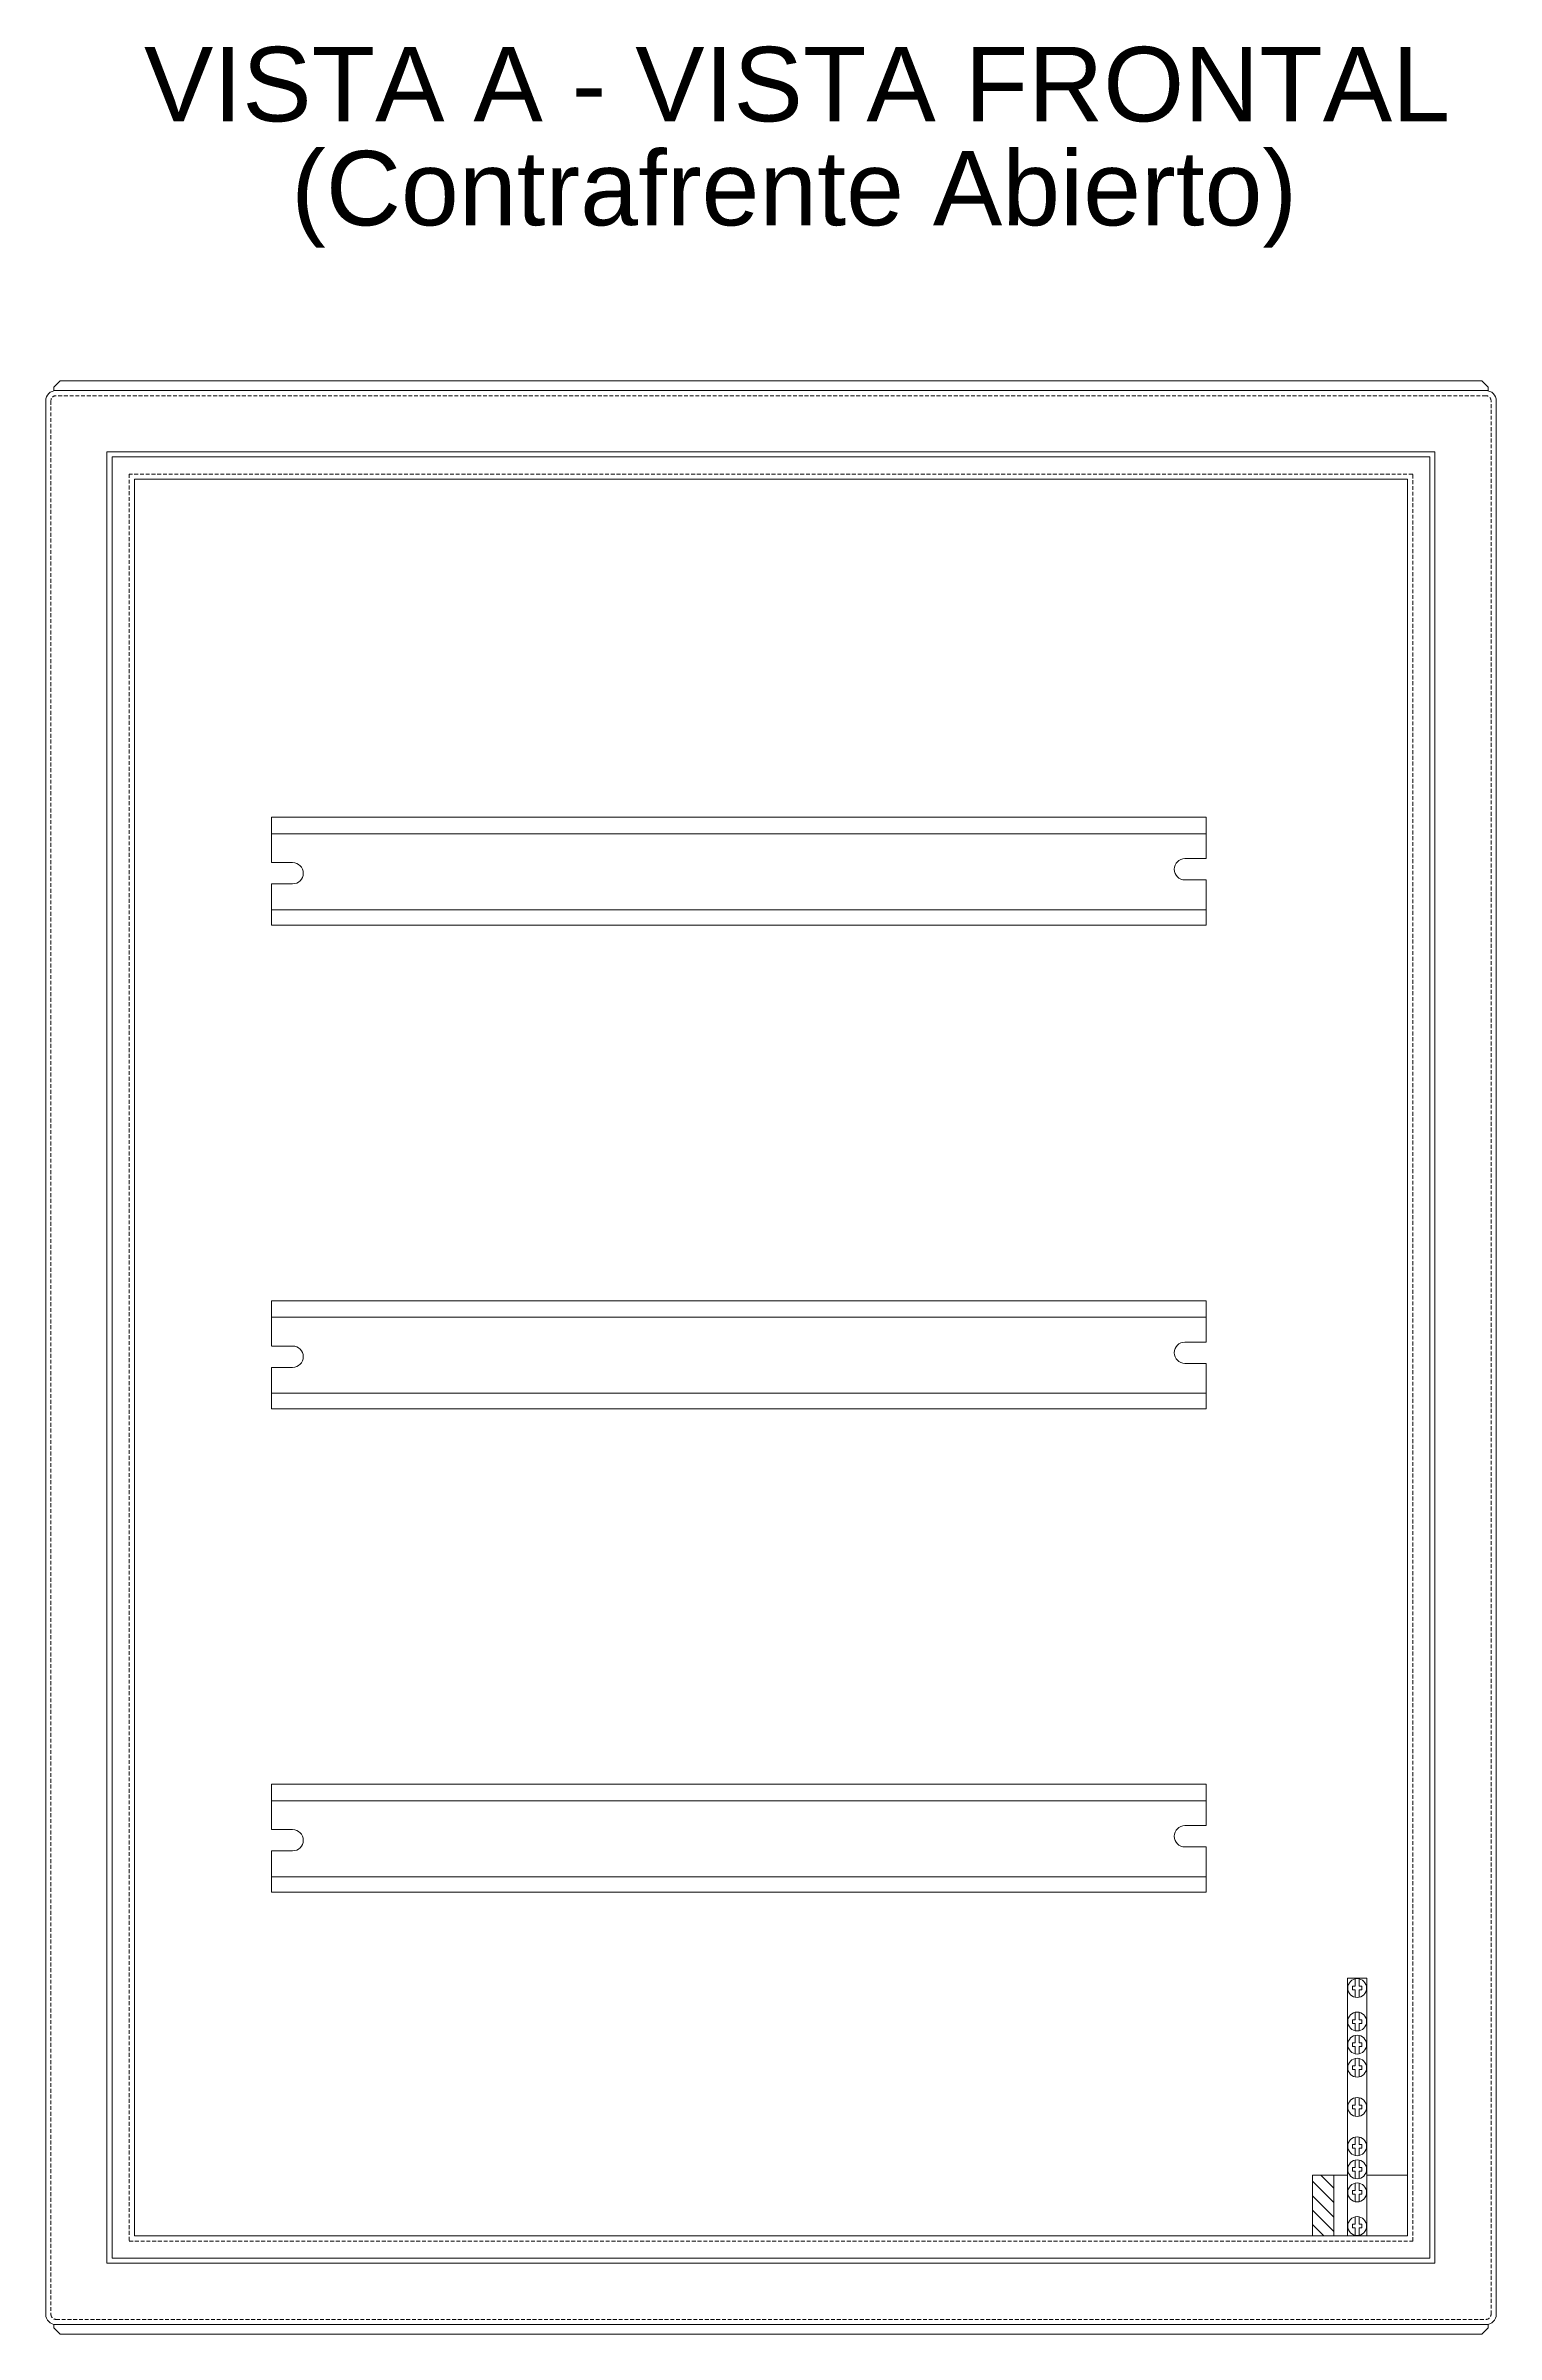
# Model space of a CAD drawing. Header units: millimetres. Extents: x -1316 to 1820, y -253 to 645.
# Drawn here: x 486 to 936, y -137 to 573 of the extents above; entities that cross this region are included whole.
import ezdxf

# ---------------------------------------------------------------- set-up
doc = ezdxf.new("R2010")
doc.units = ezdxf.units.MM
doc.header["$MEASUREMENT"] = 0
for name, pattern in [('AI-Linetype-25', [1.78125, 1.1875, -0.59375]), ('AI-Linetype-26', [1.78125, 1.1875, -0.59375]), ('AI-Linetype-27', [1.78125, 1.1875, -0.59375]), ('AI-Linetype-28', [1.78125, 1.1875, -0.59375]), ('AI-Linetype-29', [1.78125, 1.1875, -0.59375]), ('AI-Linetype-30', [1.78125, 1.1875, -0.59375]), ('AI-Linetype-31', [1.78125, 1.1875, -0.59375]), ('AI-Linetype-32', [1.78125, 1.1875, -0.59375]), ('AI-Linetype-33', [1.78125, 1.1875, -0.59375])]:
    doc.linetypes.add(name, pattern=pattern)
doc.layers.get('0').update_dxf_attribs({"lineweight": 0})
doc.layers.add('PDF15_Geometry', color=7, linetype='Continuous', lineweight=0)

# ---------------------------------------------------------------- blocks, each defined once
blk = doc.blocks.new('Block_3')
at = {"char_height": 0.2, "attachment_point": 7}
for s, insert in [('\\C7;\\FArial|b0|i0|c1;\\H23.100000;\\W1.000000;VISTA A - VISTA FRONTAL', (516.73, 548.96)), ('\\C7;\\FArial|b0|i0|c1;\\H23.100000;\\W1.000000;(Contrafrente Abierto)', (562.41, 510.07))]:
    blk.add_mtext(s, dxfattribs=dict(at, insert=insert))
blk = doc.blocks.new('Block_4')
blk.add_lwpolyline([(885.85, -106.73), (885.85, -87.84), (879.24, -87.84), (879.24, -106.73)], close=True)
at = {"color": 7, "lineweight": 0}
for points in [[(885.85, -96.37), (885.85, -96.37), (879.24, -89.76), (879.24, -89.76)], [(885.85, -91.88), (885.85, -91.88), (881.81, -87.84), (881.81, -87.84)], [(885.85, -100.86), (885.85, -100.86), (879.24, -94.25), (879.24, -94.25)], [(885.85, -105.35), (885.85, -105.35), (879.24, -98.74), (879.24, -98.74)], [(882.74, -106.73), (882.74, -106.73), (879.24, -103.23), (879.24, -103.23)]]:
    blk.add_open_spline(points, degree=3, dxfattribs=at)

msp = doc.modelspace()

# ---------------------------------------------------------------- linework, layer by layer
at = {"color": 7, "lineweight": 0}
for p, q in [((490.75, 468.77), (488.75, 466.77)), ((931.75, 468.77), (490.75, 468.77)), ((933.75, 466.77), (931.75, 468.77)), ((486.25, 462.57), (486.25, -131.03)), ((488.75, 466.77), (488.75, 465.77)), ((488.75, 465.77), (933.75, 465.77)), ((933.75, 465.77), (489.45, 465.77)), ((933.75, 465.77), (933.75, 466.77)), ((936.25, -131.03), (936.25, 462.57)), ((892.5, -29.26), (892.5, -26.97)), ((893.72, -29.26), (893.72, -26.97)), ((891.68, -30.4), (891.68, -29.26)), ((891.68, -29.26), (892.5, -29.26)), ((892.5, -30.4), (891.68, -30.4)), ((892.5, -30.4), (892.5, -32.69)), ((893.72, -29.26), (894.53, -29.26)), ((893.72, -30.4), (893.72, -32.69)), ((894.53, -30.4), (893.72, -30.4)), ((894.53, -29.26), (894.53, -30.4)), ((891.68, -39.65), (891.68, -40.79)), ((892.5, -39.65), (891.68, -39.65)), ((891.68, -40.79), (892.5, -40.79)), ((892.5, -39.65), (892.5, -37.36)), ((892.5, -40.79), (892.5, -43.08)), ((893.72, -39.65), (893.72, -37.36)), ((894.53, -39.65), (893.72, -39.65)), ((893.72, -40.79), (893.72, -43.08)), ((893.72, -40.79), (894.53, -40.79)), ((894.53, -40.79), (894.53, -39.65)), ((891.68, -46.81), (891.68, -47.95)), ((892.5, -46.81), (891.68, -46.81)), ((891.68, -47.95), (892.5, -47.95)), ((892.5, -46.81), (892.5, -44.52)), ((892.5, -47.95), (892.5, -50.24)), ((893.72, -46.81), (893.72, -44.52)), ((894.53, -46.81), (893.72, -46.81)), ((893.72, -47.95), (893.72, -50.24)), ((893.72, -47.95), (894.53, -47.95)), ((894.53, -47.95), (894.53, -46.81)), ((891.68, -55.11), (891.68, -53.97)), ((891.68, -53.97), (892.5, -53.97)), ((892.5, -55.11), (891.68, -55.11)), ((892.5, -53.97), (892.5, -51.68)), ((892.5, -55.11), (892.5, -57.4)), ((893.72, -53.97), (893.72, -51.68)), ((893.72, -53.97), (894.53, -53.97)), ((893.72, -55.11), (893.72, -57.4)), ((894.53, -55.11), (893.72, -55.11)), ((894.53, -53.97), (894.53, -55.11)), ((892.5, -66.16), (892.5, -63.86)), ((893.72, -66.16), (893.72, -63.86)), ((891.68, -67.29), (891.68, -66.16)), ((891.68, -66.16), (892.5, -66.16)), ((892.5, -67.29), (891.68, -67.29)), ((892.5, -67.29), (892.5, -69.59)), ((893.72, -66.16), (894.53, -66.16)), ((893.72, -67.29), (893.72, -69.59)), ((894.53, -67.29), (893.72, -67.29)), ((894.53, -66.16), (894.53, -67.29)), ((892.5, -78.34), (892.5, -76.05)), ((893.72, -78.34), (893.72, -76.05)), ((891.68, -78.34), (891.68, -79.48)), ((892.5, -78.34), (891.68, -78.34)), ((891.68, -79.48), (892.5, -79.48)), ((892.5, -79.48), (892.5, -81.77)), ((892.5, -85.5), (892.5, -83.21)), ((894.53, -78.34), (893.72, -78.34)), ((893.72, -79.48), (893.72, -81.77)), ((893.72, -79.48), (894.53, -79.48)), ((893.72, -85.5), (893.72, -83.21)), ((894.53, -79.48), (894.53, -78.34)), ((891.68, -86.64), (891.68, -85.5)), ((891.68, -85.5), (892.5, -85.5)), ((892.5, -86.64), (891.68, -86.64)), ((892.5, -86.64), (892.5, -88.93)), ((892.5, -92.66), (892.5, -90.37)), ((893.72, -85.5), (894.53, -85.5)), ((893.72, -86.64), (893.72, -88.93)), ((894.53, -86.64), (893.72, -86.64)), ((893.72, -92.66), (893.72, -90.37)), ((894.53, -85.5), (894.53, -86.64)), ((891.68, -93.8), (891.68, -92.66)), ((891.68, -92.66), (892.5, -92.66)), ((892.5, -93.8), (891.68, -93.8)), ((892.5, -93.8), (892.5, -96.09)), ((893.72, -92.66), (894.53, -92.66)), ((893.72, -93.8), (893.72, -96.09)), ((894.53, -93.8), (893.72, -93.8)), ((894.53, -92.66), (894.53, -93.8)), ((891.68, -104.24), (891.68, -103.1)), ((891.68, -103.1), (892.5, -103.1)), ((892.5, -104.24), (891.68, -104.24)), ((892.5, -103.1), (892.5, -100.81)), ((892.5, -104.24), (892.5, -106.53)), ((893.72, -103.1), (893.72, -100.81)), ((893.72, -103.1), (894.53, -103.1)), ((893.72, -104.24), (893.72, -106.53)), ((894.53, -104.24), (893.72, -104.24)), ((894.53, -103.1), (894.53, -104.24)), ((488.75, -135.23), (488.75, -134.23)), ((488.75, -134.23), (933.75, -134.23)), ((489.45, -134.23), (933.75, -134.23)), ((933.75, -134.23), (933.75, -135.23)), ((490.75, -137.23), (488.75, -135.23)), ((931.75, -137.23), (490.75, -137.23)), ((933.75, -135.23), (931.75, -137.23))]:
    msp.add_line(p, q, dxfattribs=at)
at = {"color": 7, "linetype": 'AI-Linetype-31', "lineweight": 0}
msp.add_line((487.85, 462.57), (487.85, -131.03), dxfattribs=at)
at = {"color": 7, "linetype": 'AI-Linetype-29', "lineweight": 0}
msp.add_line((933.05, 464.17), (489.45, 464.17), dxfattribs=at)
at = {"color": 7, "linetype": 'AI-Linetype-27', "lineweight": 0}
msp.add_line((934.65, -131.03), (934.65, 462.57), dxfattribs=at)
at = {"color": 7, "linetype": 'AI-Linetype-25', "lineweight": 0}
msp.add_line((489.45, -132.63), (933.05, -132.63), dxfattribs=at)
at = {"color": 7, "lineweight": 0}
for points in [[(505.25, -115.23), (917.25, -115.23), (917.25, 446.77), (505.25, 446.77)], [(506.85, -113.63), (915.65, -113.63), (915.65, 445.17), (506.85, 445.17)], [(513.75, -106.73), (908.75, -106.73), (908.75, 438.27), (513.75, 438.27)], [(890.11, -106.73), (890.11, -26.73), (896.11, -26.73), (896.11, -106.73)], [(879.24, -106.73), (879.24, -87.84), (885.85, -87.84), (885.85, -106.73)]]:
    msp.add_lwpolyline(points, close=True, dxfattribs=at)
at = {"color": 7, "linetype": 'AI-Linetype-33', "lineweight": 0}
msp.add_lwpolyline([(512.15, -108.33), (910.35, -108.33), (910.35, 439.87), (512.15, 439.87)], close=True, dxfattribs=at)
at = {"color": 7, "lineweight": 0}
msp.add_lwpolyline([(896.11, -87.84), (908.75, -87.84), (908.75, -106.73), (879.24, -106.73), (879.24, -87.84), (890.11, -87.84)], dxfattribs=at)
for centre in [(893.11, -29.83), (893.11, -40.22), (893.11, -47.38), (893.11, -54.54), (893.11, -66.73), (893.11, -78.91), (893.11, -86.07), (893.11, -93.23), (893.11, -103.67)]:
    msp.add_circle(centre, 2.93, dxfattribs=at)
for points in [[(489.45, 465.77), (487.69, 465.77), (486.25, 464.34), (486.25, 462.57)], [(936.25, 462.57), (936.25, 464.34), (934.82, 465.77), (933.05, 465.77)], [(486.25, -131.03), (486.25, -132.79), (487.69, -134.23), (489.45, -134.23)], [(933.05, -134.23), (934.82, -134.23), (936.25, -132.79), (936.25, -131.03)]]:
    msp.add_open_spline(points, degree=3, dxfattribs=at)
at = {"color": 7, "linetype": 'AI-Linetype-30', "lineweight": 0}
msp.add_open_spline([(489.45, 464.17), (488.57, 464.17), (487.85, 463.46), (487.85, 462.57)], degree=3, dxfattribs=at)
at = {"color": 7, "linetype": 'AI-Linetype-28', "lineweight": 0}
msp.add_open_spline([(934.65, 462.57), (934.65, 463.46), (933.94, 464.17), (933.05, 464.17)], degree=3, dxfattribs=at)
at = {"color": 7, "linetype": 'AI-Linetype-32', "lineweight": 0}
msp.add_open_spline([(487.85, -131.03), (487.85, -131.91), (488.57, -132.63), (489.45, -132.63)], degree=3, dxfattribs=at)
at = {"color": 7, "linetype": 'AI-Linetype-26', "lineweight": 0}
msp.add_open_spline([(933.05, -132.63), (933.94, -132.63), (934.65, -131.91), (934.65, -131.03)], degree=3, dxfattribs=at)
at = {"layer": 'PDF15_Geometry', "color": 7, "lineweight": 5}
for p, q in [((846.25, 333.41), (556.25, 333.41)), ((556.25, 328.3), (846.25, 328.3)), ((846.25, 320.56), (846.25, 333.41)), ((846.25, 328.3), (846.25, 320.56)), ((839.65, 320.56), (846.25, 320.56)), ((846.25, 313.96), (839.65, 313.96)), ((846.25, 313.94), (846.25, 304.7)), ((846.25, 299.89), (846.25, 310.32)), ((846.25, 304.72), (556.25, 304.72)), ((556.25, 299.89), (846.25, 299.89)), ((846.25, 183.41), (556.25, 183.41)), ((556.25, 178.3), (846.25, 178.3)), ((846.25, 170.56), (846.25, 183.41)), ((846.25, 178.3), (846.25, 170.56)), ((839.65, 170.56), (846.25, 170.56)), ((846.25, 163.96), (839.65, 163.96)), ((846.25, 163.94), (846.25, 154.7)), ((846.25, 149.89), (846.25, 160.32)), ((846.25, 154.72), (556.25, 154.72)), ((556.25, 149.89), (846.25, 149.89)), ((846.25, 33.41), (556.25, 33.41)), ((846.25, 20.56), (846.25, 33.41)), ((556.25, 28.3), (846.25, 28.3)), ((846.25, 28.3), (846.25, 20.56)), ((839.65, 20.56), (846.25, 20.56)), ((846.25, 13.96), (839.65, 13.96)), ((846.25, 13.94), (846.25, 4.7)), ((846.25, -0.11), (846.25, 10.32)), ((846.25, 4.72), (556.25, 4.72)), ((556.25, -0.11), (846.25, -0.11))]:
    msp.add_line(p, q, dxfattribs=at)
at = {"layer": 'PDF15_Geometry', "color": 2, "lineweight": 5}
for p, q in [((556.25, 319.36), (556.25, 333.41)), ((556.25, 319.33), (562.85, 319.33)), ((556.25, 305), (556.25, 312.73)), ((556.25, 312.73), (556.25, 299.89)), ((562.85, 312.73), (556.25, 312.73)), ((556.25, 169.36), (556.25, 183.41)), ((556.25, 169.33), (562.85, 169.33)), ((556.25, 155), (556.25, 162.73)), ((556.25, 162.73), (556.25, 149.89)), ((562.85, 162.73), (556.25, 162.73)), ((556.25, 19.36), (556.25, 33.41)), ((556.25, 19.33), (562.85, 19.33)), ((556.25, 5), (556.25, 12.73)), ((556.25, 12.73), (556.25, -0.11)), ((562.85, 12.73), (556.25, 12.73))]:
    msp.add_line(p, q, dxfattribs=at)
at = {"layer": 'PDF15_Geometry', "color": 7, "lineweight": 5}
for points in [[(839.65, 320.56), (837.83, 320.56), (836.36, 319.09), (836.36, 317.26), (836.36, 315.44), (837.83, 313.96), (839.65, 313.96), (839.65, 313.96), (839.65, 313.96), (839.65, 313.96)], [(839.65, 170.56), (837.83, 170.56), (836.36, 169.09), (836.36, 167.26), (836.36, 165.44), (837.83, 163.96), (839.65, 163.96), (839.65, 163.96), (839.65, 163.96), (839.65, 163.96)], [(839.65, 20.56), (837.83, 20.56), (836.36, 19.09), (836.36, 17.26), (836.36, 15.44), (837.83, 13.96), (839.65, 13.96), (839.65, 13.96), (839.65, 13.96), (839.65, 13.96)]]:
    msp.add_open_spline(points, degree=3, knots=[0, 0, 0, 0, 1, 1, 1, 2, 2, 2, 3, 3, 3, 3], dxfattribs=at)
at = {"layer": 'PDF15_Geometry', "color": 2, "lineweight": 5}
for points in [[(562.85, 312.73), (564.68, 312.73), (566.15, 314.21), (566.15, 316.03), (566.15, 317.86), (564.68, 319.33), (562.85, 319.33), (562.85, 319.33), (562.85, 319.33), (562.85, 319.33)], [(562.85, 162.73), (564.68, 162.73), (566.15, 164.21), (566.15, 166.03), (566.15, 167.86), (564.68, 169.33), (562.85, 169.33), (562.85, 169.33), (562.85, 169.33), (562.85, 169.33)], [(562.85, 12.73), (564.68, 12.73), (566.15, 14.21), (566.15, 16.03), (566.15, 17.86), (564.68, 19.33), (562.85, 19.33), (562.85, 19.33), (562.85, 19.33), (562.85, 19.33)]]:
    msp.add_open_spline(points, degree=3, knots=[0, 0, 0, 0, 1, 1, 1, 2, 2, 2, 3, 3, 3, 3], dxfattribs=at)

# ---------------------------------------------------------------- block references
for name in ['Block_3', 'Block_4']:
    msp.add_blockref(name, (0, 0))

doc.saveas('drawing.dxf')
